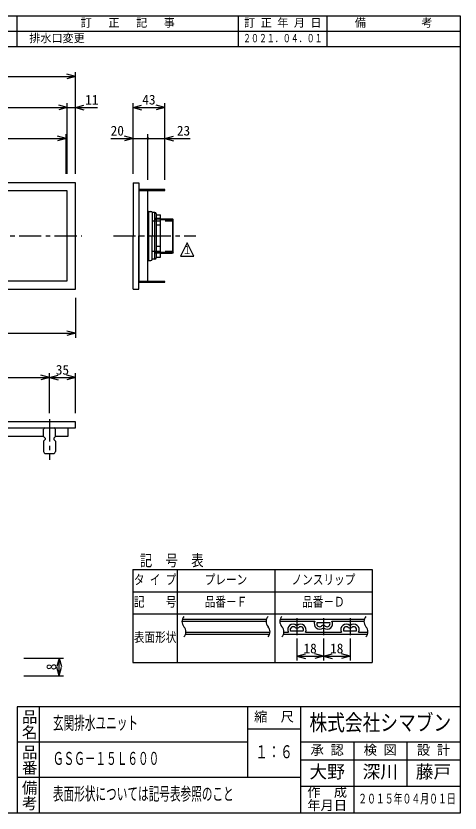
# Model space of a CAD drawing. Units: millimetres, scale not verified. Extents: x -819 to 819, y -558 to 522.
# Drawn here: x 218 to 819, y -558 to 522 of the extents above; entities that cross this region are included whole.
import ezdxf
from ezdxf.enums import TextEntityAlignment as Align

# ---------------------------------------------------------------- set-up
doc = ezdxf.new("R2010")
doc.units = ezdxf.units.MM
doc.header["$LTSCALE"] = 6
doc.linetypes.add('CHAIN1', pattern=[8, 5, -1, 1, -1])
doc.linetypes.add('DASHED2', pattern=[3, 2, -1])
for name, color, linetype in [('0-0_計極細', 2, 'Continuous'), ('0-1_計細線', 3, 'Continuous'), ('0-5_寸法線', 7, 'Continuous'), ('0-7_枠細線', 5, 'Continuous'), ('0-8_枠中線', 5, 'Continuous'), ('1-5_寸法2', 7, 'Continuous')]:
    doc.layers.add(name, color=color, linetype=linetype)
doc.styles.add('@ＭＳ ゴシック', font='')
doc.styles.add('ＭＳ ゴシック', font='')
doc.styles.get('@ＭＳ ゴシック').set_extended_font_data('@MS Gothic')
doc.styles.get('ＭＳ ゴシック').set_extended_font_data('MS Gothic')

msp = doc.modelspace()

# ---------------------------------------------------------------- hatches: boundary and pattern name
at = {"layer": '0-5_寸法線'}
msp.add_hatch(color=256, dxfattribs=at).paths.add_polyline_path([(397.917, 356, 1), (394.317, 356, 1)])

# ---------------------------------------------------------------- linework, layer by layer
at = {"layer": '0-0_計極細'}
for p, q in [((386.117, 285.7), (386.117, 286.9)), ((396.117, 285.7), (396.117, 286.9)), ((398.117, 285.7), (398.117, 286.9)), ((400.117, 285.7), (400.117, 286.9)), ((402.117, 285.7), (402.117, 286.9)), ((416.117, 285.7), (416.117, 286.9)), ((396.918, 257.2), (396.918, 190.8)), ((413.318, 247.5), (405.818, 247.5)), ((405.818, 247.5), (406.818, 246.5)), ((412.318, 246.5), (406.818, 246.5)), ((413.318, 247.5), (412.318, 246.5)), ((413.318, 246.2), (430.618, 246.2)), ((429.618, 247.2), (429.618, 200.8)), ((405.818, 200.5), (406.818, 201.5)), ((413.318, 200.5), (405.818, 200.5)), ((412.318, 201.5), (406.818, 201.5)), ((413.318, 200.5), (412.318, 201.5)), ((413.318, 201.8), (430.618, 201.8)), ((386.117, 161.1), (386.117, 162.3)), ((396.117, 161.1), (396.117, 162.3)), ((398.117, 161.1), (398.117, 162.3)), ((400.117, 161.1), (400.117, 162.3)), ((402.117, 161.1), (402.117, 162.3)), ((416.117, 161.1), (416.117, 162.3))]:
    msp.add_line(p, q, dxfattribs=at)
at = {"layer": '0-0_計極細', "linetype": 'DASHED2'}
for p, q in [((401.818, 244.5), (430.618, 244.5)), ((401.818, 203.5), (430.618, 203.5))]:
    msp.add_line(p, q, dxfattribs=at)
at = {"layer": '0-0_計極細', "linetype": 'CHAIN1'}
for p, q in [((-306.171, 224), (306.857, 224)), ((349.471, 224), (461.291, 224)), ((263, -24.359), (263, -79.629))]:
    msp.add_line(p, q, dxfattribs=at)
at = {"layer": '0-1_計細線'}
for p, q in [((376.118, 296), (376.118, 224)), ((396.918, 257.2), (400.318, 257.2)), ((401.818, 255.7), (401.818, 224)), ((405.818, 255.5), (401.818, 255.5)), ((405.818, 192.3), (405.818, 255.7)), ((407.618, 253.9), (407.618, 194.1)), ((407.618, 252.75), (413.318, 252.75)), ((413.318, 195.25), (413.318, 252.75)), ((413.318, 238.375), (407.618, 238.375)), ((413.318, 247.2), (429.618, 247.2)), ((430.618, 246.2), (429.618, 247.2)), ((430.618, 201.8), (430.618, 246.2)), ((376.118, 152), (376.118, 224)), ((384.118, 152), (384.118, 224)), ((401.818, 192.3), (401.818, 224)), ((413.318, 209.625), (407.618, 209.625)), ((407.618, 195.25), (413.318, 195.25)), ((413.318, 200.8), (429.618, 200.8)), ((430.618, 201.8), (429.618, 200.8)), ((396.918, 190.8), (400.318, 190.8)), ((405.818, 192.5), (401.818, 192.5)), ((376.118, 152), (384.118, 152)), ((257, -36), (255, -38)), ((255, -48), (255, -38)), ((271, -38), (269, -36)), ((271, -48), (271, -38)), ((287.7, -36), (287.7, -48)), ((255, -48), (0, -48)), ((255, -48), (257, -50)), ((257, -52), (255, -54)), ((255, -54), (255, -68)), ((257, -50), (257, -52)), ((271, -48), (269, -50)), ((269, -50), (269, -52)), ((269, -52), (271, -54)), ((287.7, -48), (271, -48)), ((271, -54), (271, -68)), ((258, -71), (268, -71))]:
    msp.add_line(p, q, dxfattribs=at)
for points in [[(298, 152), (298, 296), (-298, 296), (-298, 152)], [(-287, 285), (-287, 163), (287, 163), (287, 285)], [(384.117, 286.9), (384.117, 285.7), (419.117, 285.7), (419.117, 286.9)], [(384.118, 285.7), (384.118, 162.3), (396.117, 162.3), (396.117, 285.7)], [(384.117, 162.3), (384.117, 161.1), (419.117, 161.1), (419.117, 162.3)], [(-298, -28), (-298, -36), (298, -36), (298, -28)]]:
    msp.add_lwpolyline(points, close=True, dxfattribs=at)
msp.add_lwpolyline([(376.118, 296), (384.118, 296), (384.118, 224)], dxfattribs=at)
for centre, radius, start, end in [((396.918, 258), 0.8, 180, 270), ((400.318, 255.7), 1.5, 0, 90), ((405.818, 253.9), 1.8, 0, 90), ((396.918, 190), 0.8, 90, 180), ((400.318, 192.3), 1.5, 270, 360), ((405.818, 194.1), 1.8, 270, 360), ((258, -68), 3, 180, 270), ((268, -68), 3, 270, 360)]:
    msp.add_arc(centre, radius, start, end, dxfattribs=at)
at = {"layer": '0-5_寸法線'}
for p, q in [((298, 440), (286.409, 443.106)), ((298, 308), (298, 446)), ((-298, 440), (298, 440)), ((298, 440), (286.409, 436.894)), ((287, 398), (275.409, 401.106)), ((287, 308), (287, 404)), ((298, 308), (298, 404)), ((298, 398), (309.591, 401.106)), ((376.118, 307.999), (376.118, 404)), ((376.118, 398), (387.709, 401.106)), ((419.117, 398), (407.526, 401.106)), ((419.117, 300.899), (419.117, 404)), ((-287, 398), (287, 398)), ((287, 398), (275.409, 394.894)), ((287, 398), (328, 398)), ((298, 398), (309.591, 394.894)), ((376.118, 398), (387.709, 394.894)), ((376.118, 398), (419.117, 398)), ((419.117, 398), (407.526, 394.894)), ((285.5, 356), (273.909, 359.106)), ((285.5, 308), (285.5, 362)), ((376.118, 356), (364.526, 359.106)), ((376.118, 308), (376.118, 362)), ((396.117, 299.9), (396.117, 362)), ((419.117, 299.9), (419.117, 362)), ((419.117, 356), (430.709, 359.106)), ((-285.5, 356), (285.5, 356)), ((285.5, 356), (273.909, 352.894)), ((345.789, 356), (396.117, 356)), ((376.118, 356), (364.526, 352.894)), ((396.117, 356), (453.467, 356)), ((419.117, 356), (430.709, 352.894)), ((298, 140), (298, 86)), ((0, 92), (298, 92)), ((298, 92), (286.409, 95.106)), ((298, 92), (286.409, 88.894)), ((263, 32), (251.409, 35.106)), ((263, -16), (263, 38)), ((263, 32), (274.591, 35.106)), ((298, 32), (286.409, 35.106)), ((298, -16), (298, 38)), ((-263, 32), (263, 32)), ((263, 32), (251.409, 28.894)), ((263, 32), (274.591, 28.894)), ((263, 32), (298, 32)), ((298, 32), (286.409, 28.894))]:
    msp.add_line(p, q, dxfattribs=at)
at = {"layer": '0-7_枠細線'}
for p, q in [((219, 480), (219, 522)), ((519, 480), (519, 522)), ((639, 480), (639, 522)), ((819, 501), (177, 501)), ((819, 480), (177, 480)), ((449.321, 214.377), (440.321, 196.377)), ((458.321, 196.377), (449.321, 214.377)), ((440.321, 196.377), (458.321, 196.377)), ((375.98, -228.204), (699.98, -228.204)), ((375.98, -228.204), (375.98, -354.204)), ((435.98, -228.204), (435.98, -354.204)), ((567.98, -228.204), (567.98, -354.204)), ((699.98, -228.204), (699.98, -354.204)), ((375.98, -258.204), (699.98, -258.204)), ((375.98, -288.204), (699.98, -288.204)), ((442.371, -297.901), (556.227, -297.901)), ((442.81, -295.501), (556.667, -295.501)), ((574.971, -297.901), (622.446, -297.901)), ((575.411, -295.501), (689.267, -295.501)), ((625.314, -299.901), (642.646, -299.901)), ((645.513, -297.901), (688.828, -297.901)), ((447.732, -313.101), (561.589, -313.101)), ((580.332, -313.101), (586.446, -313.101)), ((589.314, -311.101), (606.646, -311.101)), ((609.513, -313.101), (658.446, -313.101)), ((661.314, -311.101), (678.646, -311.101)), ((681.513, -313.101), (694.189, -313.101)), ((447.292, -315.501), (561.149, -315.501)), ((579.893, -315.501), (693.749, -315.501)), ((597.98, -321.501), (597.98, -351.501)), ((633.98, -321.501), (633.98, -351.501)), ((669.98, -321.501), (669.98, -351.501)), ((597.98, -345.501), (609.571, -342.395)), ((597.98, -345.501), (609.571, -348.607)), ((597.98, -345.501), (633.98, -345.501)), ((633.98, -345.501), (622.388, -342.395)), ((633.98, -345.501), (622.388, -348.607)), ((633.98, -345.501), (645.571, -342.395)), ((633.98, -345.501), (645.571, -348.607)), ((633.98, -345.501), (669.98, -345.501)), ((669.98, -345.501), (658.388, -342.395)), ((669.98, -345.501), (658.388, -348.607)), ((375.98, -354.204), (699.98, -354.204)), ((249, -414), (249, -558)), ((531, -414), (531, -510)), ((603, -414), (603, -558)), ((531, -444), (603, -444)), ((531, -462), (219, -462)), ((819, -462), (603, -462)), ((675, -462), (675, -558)), ((747, -462), (747, -522)), ((603, -486), (819, -486)), ((603, -510), (219, -510)), ((819, -522), (603, -522))]:
    msp.add_line(p, q, dxfattribs=at)
at = {"layer": '0-7_枠細線', "linetype": 'CHAIN1'}
for p, q in [((597.98, -293.821), (597.98, -317.039)), ((633.98, -293.821), (633.98, -317.039)), ((669.98, -293.821), (669.98, -317.039))]:
    msp.add_line(p, q, dxfattribs=at)
at = {"layer": '0-7_枠細線'}
for centre, radius, start, end in [((452.659, -298.545), 10.308, 137.56163, 222.43837), ((566.516, -298.545), 10.308, 137.56163, 222.43837), ((585.259, -298.545), 10.308, 137.56163, 222.43837), ((699.116, -298.545), 10.308, 137.56163, 222.43837), ((592.98, -309.501), 7.46, 51.31781, 208.85363), ((602.98, -309.501), 7.46, 331.14637, 128.68219), ((628.98, -301.501), 7.46, 151.14637, 308.68219), ((628.98, -301.501), 4, 156.42182, 308.68219), ((638.98, -301.501), 7.46, 231.31781, 28.85363), ((638.98, -301.501), 4, 231.31781, 23.57818), ((664.98, -309.501), 7.46, 51.31781, 208.85363), ((674.98, -309.501), 7.46, 331.14637, 128.68219), ((437.444, -312.457), 10.308, 317.56163, 42.43837), ((551.3, -312.457), 10.308, 317.56163, 42.43837), ((570.044, -312.457), 10.308, 317.56163, 42.43837), ((592.98, -309.501), 4, 51.31781, 203.57818), ((597.98, -303.256), 4, 231.31781, 308.68219), ((597.98, -303.256), 0.54, 231.31781, 308.68219), ((602.98, -309.501), 4, 336.42182, 128.68219), ((633.98, -307.746), 4, 51.31781, 128.68219), ((633.98, -307.746), 0.54, 51.31781, 128.68219), ((664.98, -309.501), 4, 51.31781, 203.57818), ((669.98, -303.256), 4, 231.31781, 308.68219), ((669.98, -303.256), 0.54, 231.31781, 308.68219), ((674.98, -309.501), 4, 336.42182, 128.68219), ((683.901, -312.457), 10.308, 317.56163, 42.43837)]:
    msp.add_arc(centre, radius, start, end, dxfattribs=at)
at = {"layer": '0-8_枠中線'}
msp.add_lwpolyline([(-819, -558), (-819, 522), (819, 522), (819, -558)], close=True, dxfattribs=at)
msp.add_lwpolyline([(819, -414), (219, -414), (219, -558)], dxfattribs=at)
at = {"layer": '1-5_寸法2'}
for p, q in [((228, -347.931), (282, -347.931)), ((276, -347.931), (272.894, -359.522)), ((276, -347.931), (279.106, -359.522)), ((276, -371.931), (276, -347.931)), ((276, -371.931), (272.894, -360.34)), ((276, -371.931), (279.106, -360.34)), ((228, -371.931), (282, -371.931))]:
    msp.add_line(p, q, dxfattribs=at)

# ---------------------------------------------------------------- texts
at = {"layer": '0-5_寸法線', "style": 'ＭＳ ゴシック'}
for s, p in [('11', (311.31, 398)), ('43', (388.617, 398)), ('20', (345.789, 356)), ('23', (435.467, 356)), ('35', (271.5, 32))]:
    msp.add_text(s, height=13.2, dxfattribs=at).set_placement(p, align=Align.BOTTOM_LEFT)
at = {"layer": '0-7_枠細線', "style": 'ＭＳ ゴシック'}
for s, height, p in [('訂\u3000 正\u3000 記\u3000 事', 11, (305.25, 504)), ('訂 正 年 月 日', 11, (526.5, 504)), ('備\u3000\u3000\u3000\u3000\u3000考', 11, (676.5, 504)), ('排水口変更', 11, (235.62, 483)), ('18', 13.2, (606.98, -345.501)), ('18', 13.2, (642.98, -345.501)), ('縮\u3000尺', 13.2, (540, -438)), ('検 図', 13.2, (688.5, -483)), ('設 計', 13.2, (760.5, -483)), ('承 認', 13.2, (616.5, -483)), ('大野', 17.6, (615, -516)), ('深川', 17.6, (687, -516)), ('藤戸', 17.6, (759, -516)), ('作\u3000成', 13.2, (612, -540)), ('年月日', 13.2, (612, -558))]:
    msp.add_text(s, height=height, dxfattribs=at).set_placement(p, align=Align.BOTTOM_LEFT)
for s, height, width, p in [('２０２１．０４．０１', 11, 0.7, (525, 483)), ('１', 11, 0.8, (443.159, 196.009)), ('タ イ プ', 13.2, 0.8, (377.18, -252.204)), ('プレーン', 13.2, 0.8, (473.18, -252.204)), ('ノンスリップ', 13.2, 0.8, (590.78, -252.204)), ('記\u3000\u3000号', 13.2, 0.8, (377.18, -282.204)), ('品番－Ｆ', 13.2, 0.8, (473.18, -282.204)), ('品番－Ｄ', 13.2, 0.8, (605.18, -282.204)), ('表面形状', 13.2, 0.8, (377.18, -330.204)), ('株式会社シマブン', 21.99, 0.8, (615, -453)), ('玄関排水ユニット', 17.6, 0.6, (267.6, -450)), ('ＧＳＧ－１５Ｌ６００', 17.6, 0.6, (267.6, -498)), ('１：６', 17.6, 0.7, (541.8, -489)), ('表面形状については記号表参照のこと', 17.6, 0.6, (267.6, -546)), ('２０１５年０４月０１日', 13.2, 0.65, (681, -549))]:
    msp.add_text(s, height=height, dxfattribs=dict(at, width=width)).set_placement(p, align=Align.BOTTOM_LEFT)
at = {"layer": '0-7_枠細線', "style": '@ＭＳ ゴシック'}
for s, p in [('品名', (223.5, -417)), ('品番', (223.5, -465)), ('備考', (223.5, -513))]:
    msp.add_text(s, height=15.4, rotation=270, dxfattribs=at).set_placement(p, align=Align.BOTTOM_LEFT)
at = {"layer": '0-7_枠細線', "insert": (385.309, -225.204), "char_height": 15.4, "attachment_point": 7, "style": 'ＭＳ ゴシック'}
msp.add_mtext('\\T2.07;\\W0.8;記号表', dxfattribs=at)
at = {"layer": '1-5_寸法2', "style": 'ＭＳ ゴシック'}
msp.add_text('8', height=13.2, rotation=90, dxfattribs=at).set_placement((276, -364.431), align=Align.BOTTOM_LEFT)

doc.saveas('drawing.dxf')
